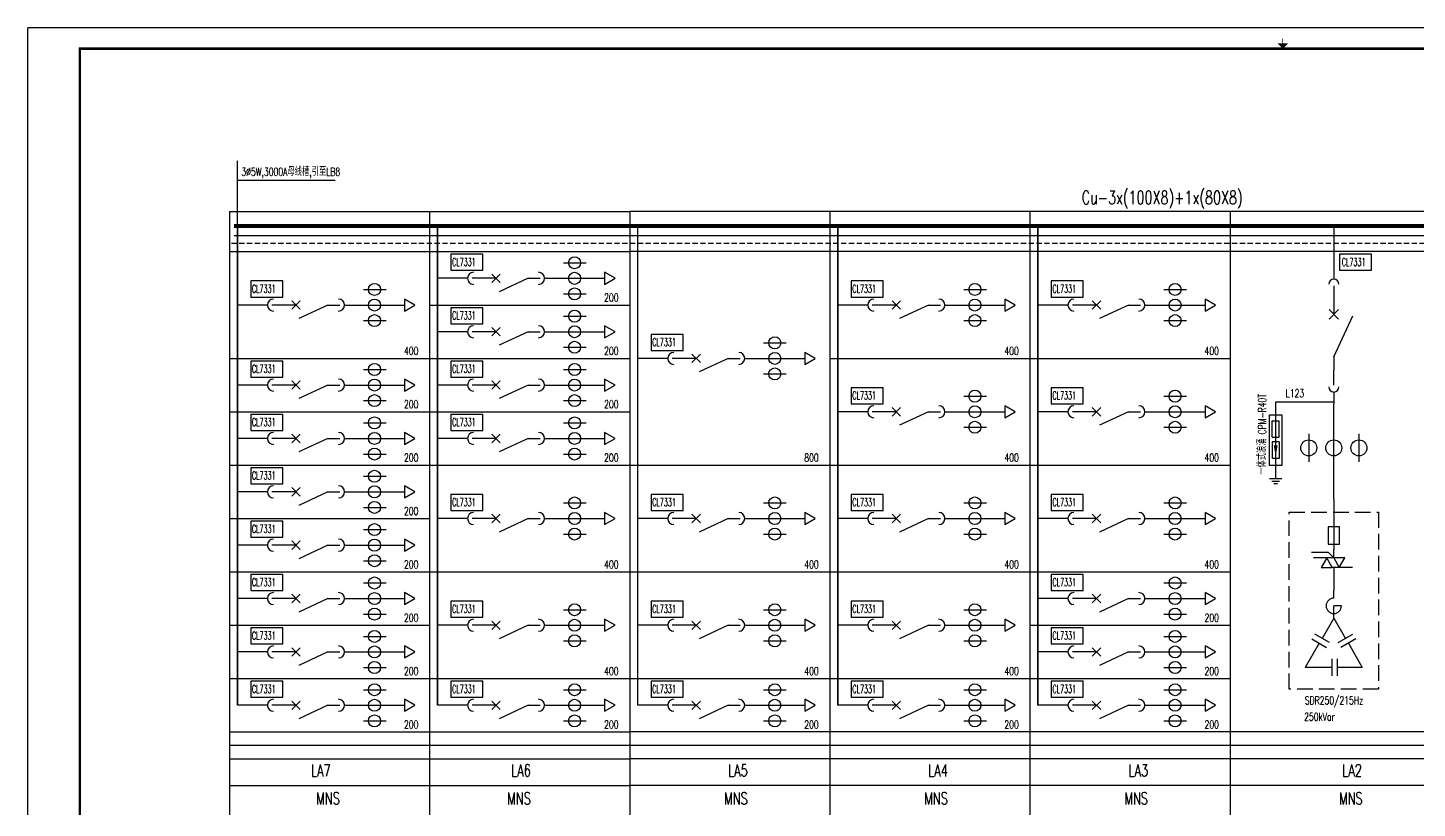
# Model space of a CAD drawing. Extents: x -336391 to 664021, y -458009 to -178412.
# Drawn here: x 49306 to 115956, y -411342 to -373909 of the extents above; entities that cross this region are included whole.
import ezdxf
from ezdxf.enums import TextEntityAlignment as Align

# ---------------------------------------------------------------- set-up
doc = ezdxf.new("R2010")
doc.units = 0
doc.header["$LTSCALE"] = 1000
doc.header["$MEASUREMENT"] = 0
doc.linetypes.add('DASH', pattern=[0.35, 0.25, -0.1])
doc.linetypes.add('DASHED2', pattern=[0.375, 0.25, -0.125])
for name, color, linetype in [('A-墙线', 7, 'CONTINUOUS'), ('EQUIP-箱柜', 3, 'CONTINUOUS'), ('WIRE-照明', 6, 'CONTINUOUS'), ('图框', 7, 'CONTINUOUS'), ('电气-文字', 4, 'CONTINUOUS'), ('电气-电缆沟', 9, 'CONTINUOUS'), ('电气-设备标注', 4, 'CONTINUOUS')]:
    doc.layers.add(name, color=color, linetype=linetype)
doc.styles.add('HZ', font='tjromans.shx', dxfattribs={"width": 0.75, "bigfont": 'tjhztxt.shx'})
doc.styles.get("Standard").update_dxf_attribs({"font": 'simplex.shx', "bigfont": 'hztxt.shx'})
doc.linetypes.add('接地线', pattern='A,0.5,-0.25,0,-0.25,["/",Standard,S=0.25,R=0,X=-0.8,Y=-0.12]', length=1)

# ---------------------------------------------------------------- blocks, each defined once
blk = doc.blocks.new('tk2')
at = {"layer": '图框'}
for p in [(118900, 84100), (0, 0)]:
    blk.add_line(p, (0, 84100), dxfattribs=at)
at = {"layer": '图框', "const_width": 30}
blk.add_lwpolyline([(60200, 83350), (60200, 83600)], dxfattribs=at)
at = {"layer": '图框', "const_width": 120}
blk.add_lwpolyline([(117900, 1000), (117900, 83100), (2500, 83100), (2500, 1000)], close=True, dxfattribs=at)
at = {"layer": '图框'}
blk.add_solid([(59950, 83350), (60450, 83350), (60200, 83100)], dxfattribs=at)

msp = doc.modelspace()

# ---------------------------------------------------------------- linework, layer by layer
at = {"layer": 'EQUIP-箱柜'}
for p, q in [((75002.3, -385179.5), (76090.9, -385179.5)), ((71973.4, -385722.3), (71566.1, -386129.6)), ((71566.1, -385722.3), (71973.4, -386129.6)), ((65402.3, -386459.5), (66490.9, -386459.5)), ((73305.7, -385926), (71913.7, -386575.1)), ((94202.3, -386459.5), (95290.9, -386459.5)), ((103802.3, -386459.5), (104890.9, -386459.5)), ((61966.1, -387002.3), (62373.4, -387409.6)), ((62373.4, -387002.3), (61966.1, -387409.6)), ((63705.7, -387206), (62313.7, -387855.1)), ((75002.3, -386672.5), (76090.9, -386672.5)), ((90766.1, -387002.3), (91173.4, -387409.6)), ((91173.4, -387002.3), (90766.1, -387409.6)), ((92505.7, -387206), (91113.7, -387855.1)), ((100366.1, -387002.3), (100773.4, -387409.6)), ((100773.4, -387002.3), (100366.1, -387409.6)), ((102105.7, -387206), (100713.7, -387855.1)), ((75002.3, -387739.5), (76090.9, -387739.5)), ((112183.9, -387885.3), (111725.7, -387427.1)), ((112183.9, -387427.1), (111725.7, -387885.3)), ((111954.8, -389690.4), (112873.1, -387721.1)), ((65402.3, -387952.5), (66490.9, -387952.5)), ((71973.4, -388282.3), (71566.1, -388689.6)), ((71566.1, -388282.3), (71973.4, -388689.6)), ((73305.7, -388486), (71913.7, -389135.1)), ((94202.3, -387952.5), (95290.9, -387952.5)), ((103802.3, -387952.5), (104890.9, -387952.5)), ((75002.3, -389232.5), (76090.9, -389232.5)), ((84602.3, -389019.5), (85690.9, -389019.5)), ((81573.4, -389562.3), (81166.1, -389969.6)), ((81166.1, -389562.3), (81573.4, -389969.6)), ((82905.7, -389766), (81513.7, -390415.1)), ((65402.3, -390299.5), (66490.9, -390299.5)), ((75002.3, -390299.5), (76090.9, -390299.5)), ((84602.3, -390512.5), (85690.9, -390512.5)), ((61966.1, -390842.3), (62373.4, -391249.6)), ((62373.4, -390842.3), (61966.1, -391249.6)), ((63705.7, -391046), (62313.7, -391695.1)), ((71973.4, -390842.3), (71566.1, -391249.6)), ((71566.1, -390842.3), (71973.4, -391249.6)), ((73305.7, -391046), (71913.7, -391695.1)), ((65402.3, -391792.5), (66490.9, -391792.5)), ((75002.3, -391792.5), (76090.9, -391792.5)), ((94202.3, -391579.5), (95290.9, -391579.5)), ((103802.3, -391579.5), (104890.9, -391579.5)), ((90766.1, -392122.3), (91173.4, -392529.6)), ((91173.4, -392122.3), (90766.1, -392529.6)), ((92505.7, -392326), (91113.7, -392975.1)), ((100366.1, -392122.3), (100773.4, -392529.6)), ((100773.4, -392122.3), (100366.1, -392529.6)), ((102105.7, -392326), (100713.7, -392975.1)), ((65402.3, -392859.5), (66490.9, -392859.5)), ((75002.3, -392859.5), (76090.9, -392859.5)), ((94202.3, -393072.5), (95290.9, -393072.5)), ((103802.3, -393072.5), (104890.9, -393072.5)), ((108999.7, -392753.9), (109334.9, -392753.9)), ((108999.7, -393551.5), (108999.7, -392753.9)), ((109334.9, -393551.5), (109334.9, -392753.9)), ((61966.1, -393402.3), (62373.4, -393809.6)), ((62373.4, -393402.3), (61966.1, -393809.6)), ((63705.7, -393606), (62313.7, -394255.1)), ((71973.4, -393402.3), (71566.1, -393809.6)), ((71566.1, -393402.3), (71973.4, -393809.6)), ((73305.7, -393606), (71913.7, -394255.1)), ((108999.7, -393551.5), (109334.9, -393551.5)), ((108999.7, -393774.1), (108999.7, -394571.8)), ((109334.9, -393774.1), (108999.7, -393774.1)), ((109334.9, -393774.1), (109334.9, -394571.8)), ((110751.3, -393387.9), (110751.3, -394731.9)), ((113158.2, -393387.9), (113158.2, -394731.9)), ((65402.3, -394352.5), (66490.9, -394352.5)), ((75002.3, -394352.5), (76090.9, -394352.5)), ((109334.9, -394571.8), (108999.7, -394571.8)), ((65402.3, -395419.5), (66490.9, -395419.5)), ((109461.9, -395541), (108872.7, -395541)), ((109354.6, -395667), (108980, -395667)), ((109252.5, -395786.8), (109082.1, -395786.8)), ((62373.4, -395962.3), (61966.1, -396369.6)), ((61966.1, -395962.3), (62373.4, -396369.6)), ((63705.7, -396166), (62313.7, -396815.1)), ((65402.3, -396912.5), (66490.9, -396912.5)), ((75002.3, -396699.5), (76090.9, -396699.5)), ((84602.3, -396699.5), (85690.9, -396699.5)), ((94202.3, -396699.5), (95290.9, -396699.5)), ((103802.3, -396699.5), (104890.9, -396699.5)), ((71566.1, -397242.3), (71973.4, -397649.6)), ((71973.4, -397242.3), (71566.1, -397649.6)), ((73305.7, -397446), (71913.7, -398095.1)), ((81166.1, -397242.3), (81573.4, -397649.6)), ((81573.4, -397242.3), (81166.1, -397649.6)), ((82905.7, -397446), (81513.7, -398095.1)), ((90766.1, -397242.3), (91173.4, -397649.6)), ((91173.4, -397242.3), (90766.1, -397649.6)), ((92505.7, -397446), (91113.7, -398095.1)), ((100366.1, -397242.3), (100773.4, -397649.6)), ((100773.4, -397242.3), (100366.1, -397649.6)), ((102105.7, -397446), (100713.7, -398095.1)), ((61966.1, -398522.3), (62373.4, -398929.6)), ((62373.4, -398522.3), (61966.1, -398929.6)), ((65402.3, -397979.5), (66490.9, -397979.5)), ((75002.3, -398192.5), (76090.9, -398192.5)), ((84602.3, -398192.5), (85690.9, -398192.5)), ((94202.3, -398192.5), (95290.9, -398192.5)), ((103802.3, -398192.5), (104890.9, -398192.5)), ((63705.7, -398726), (62313.7, -399375.1)), ((111696.9, -399078), (110887.7, -399078)), ((111954.8, -399335.8), (111696.9, -399078)), ((111954.8, -399335.8), (111954.8, -398942.7)), ((65402.3, -399472.5), (66490.9, -399472.5)), ((111954.8, -399335.8), (110981.5, -399335.8)), ((112852.8, -399791.9), (111879.5, -399791.9)), ((65402.3, -400539.5), (66490.9, -400539.5)), ((103802.3, -400539.5), (104890.9, -400539.5)), ((62373.4, -401082.3), (61966.1, -401489.6)), ((61966.1, -401082.3), (62373.4, -401489.6)), ((100773.4, -401082.3), (100366.1, -401489.6)), ((100366.1, -401082.3), (100773.4, -401489.6)), ((111954.8, -401265.3), (111954.8, -400894.2)), ((63705.7, -401286), (62313.7, -401935.1)), ((75002.3, -401819.5), (76090.9, -401819.5)), ((84602.3, -401819.5), (85690.9, -401819.5)), ((94202.3, -401819.5), (95290.9, -401819.5)), ((102105.7, -401286), (100713.7, -401935.1)), ((112323.4, -401634), (111954.8, -401634)), ((111954.8, -402222.6), (111954.8, -401634)), ((65402.3, -402032.5), (66490.9, -402032.5)), ((71566.1, -402362.3), (71973.4, -402769.6)), ((71973.4, -402362.3), (71566.1, -402769.6)), ((73305.7, -402566), (71913.7, -403215.1)), ((81166.1, -402362.3), (81573.4, -402769.6)), ((81573.4, -402362.3), (81166.1, -402769.6)), ((82905.7, -402566), (81513.7, -403215.1)), ((90766.1, -402362.3), (91173.4, -402769.6)), ((91173.4, -402362.3), (90766.1, -402769.6)), ((92505.7, -402566), (91113.7, -403215.1)), ((103802.3, -402032.5), (104890.9, -402032.5)), ((65402.3, -403099.5), (66490.9, -403099.5)), ((103802.3, -403099.5), (104890.9, -403099.5)), ((61966.1, -403642.3), (62373.4, -404049.6)), ((62373.4, -403642.3), (61966.1, -404049.6)), ((63705.7, -403846), (62313.7, -404495.1)), ((75002.3, -403312.5), (76090.9, -403312.5)), ((84602.3, -403312.5), (85690.9, -403312.5)), ((94202.3, -403312.5), (95290.9, -403312.5)), ((100366.1, -403642.3), (100773.4, -404049.6)), ((100773.4, -403642.3), (100366.1, -404049.6)), ((102105.7, -403846), (100713.7, -404495.1)), ((65402.3, -404592.5), (66490.9, -404592.5)), ((103802.3, -404592.5), (104890.9, -404592.5)), ((65402.3, -405659.5), (66490.9, -405659.5)), ((75002.3, -405659.5), (76090.9, -405659.5)), ((84602.3, -405659.5), (85690.9, -405659.5)), ((94202.3, -405659.5), (95290.9, -405659.5)), ((103802.3, -405659.5), (104890.9, -405659.5)), ((61966.1, -406202.3), (62373.4, -406609.6)), ((62373.4, -406202.3), (61966.1, -406609.6)), ((63705.7, -406406), (62313.7, -407055.1)), ((71973.4, -406202.3), (71566.1, -406609.6)), ((71566.1, -406202.3), (71973.4, -406609.6)), ((73305.7, -406406), (71913.7, -407055.1)), ((81573.4, -406202.3), (81166.1, -406609.6)), ((81166.1, -406202.3), (81573.4, -406609.6)), ((82905.7, -406406), (81513.7, -407055.1)), ((91173.4, -406202.3), (90766.1, -406609.6)), ((90766.1, -406202.3), (91173.4, -406609.6)), ((92505.7, -406406), (91113.7, -407055.1)), ((100366.1, -406202.3), (100773.4, -406609.6)), ((100773.4, -406202.3), (100366.1, -406609.6)), ((102105.7, -406406), (100713.7, -407055.1)), ((65402.3, -407152.5), (66490.9, -407152.5)), ((75002.3, -407152.5), (76090.9, -407152.5)), ((84602.3, -407152.5), (85690.9, -407152.5)), ((94202.3, -407152.5), (95290.9, -407152.5)), ((103802.3, -407152.5), (104890.9, -407152.5))]:
    msp.add_line(p, q, dxfattribs=at)
at = {"layer": 'EQUIP-箱柜', "color": 3}
for p, q in [((71769.7, -385926), (70617.7, -385926)), ((73305.7, -385926), (73881.7, -385926)), ((62169.7, -387206), (61017.7, -387206)), ((63705.7, -387206), (64281.7, -387206)), ((90969.7, -387206), (89817.7, -387206)), ((92505.7, -387206), (93081.7, -387206)), ((100569.7, -387206), (99417.7, -387206)), ((102105.7, -387206), (102681.7, -387206)), ((111954.8, -387008.2), (111954.8, -387656.2)), ((71769.7, -388486), (70617.7, -388486)), ((73305.7, -388486), (73881.7, -388486)), ((81369.7, -389766), (80217.7, -389766)), ((82905.7, -389766), (83481.7, -389766)), ((111954.8, -389690.4), (111954.8, -390338.4)), ((62169.7, -391046), (61017.7, -391046)), ((63705.7, -391046), (64281.7, -391046)), ((71769.7, -391046), (70617.7, -391046)), ((73305.7, -391046), (73881.7, -391046)), ((90969.7, -392326), (89817.7, -392326)), ((92505.7, -392326), (93081.7, -392326)), ((100569.7, -392326), (99417.7, -392326)), ((102105.7, -392326), (102681.7, -392326)), ((62169.7, -393606), (61017.7, -393606)), ((63705.7, -393606), (64281.7, -393606)), ((71769.7, -393606), (70617.7, -393606)), ((73305.7, -393606), (73881.7, -393606)), ((62169.7, -396166), (61017.7, -396166)), ((63705.7, -396166), (64281.7, -396166)), ((71769.7, -397446), (70617.7, -397446)), ((73305.7, -397446), (73881.7, -397446)), ((81369.7, -397446), (80217.7, -397446)), ((82905.7, -397446), (83481.7, -397446)), ((90969.7, -397446), (89817.7, -397446)), ((92505.7, -397446), (93081.7, -397446)), ((100569.7, -397446), (99417.7, -397446)), ((102105.7, -397446), (102681.7, -397446)), ((62169.7, -398726), (61017.7, -398726)), ((63705.7, -398726), (64281.7, -398726)), ((62169.7, -401286), (61017.7, -401286)), ((63705.7, -401286), (64281.7, -401286)), ((100569.7, -401286), (99417.7, -401286)), ((102105.7, -401286), (102681.7, -401286)), ((71769.7, -402566), (70617.7, -402566)), ((73305.7, -402566), (73881.7, -402566)), ((81369.7, -402566), (80217.7, -402566)), ((82905.7, -402566), (83481.7, -402566)), ((90969.7, -402566), (89817.7, -402566)), ((92505.7, -402566), (93081.7, -402566)), ((62169.7, -403846), (61017.7, -403846)), ((63705.7, -403846), (64281.7, -403846)), ((100569.7, -403846), (99417.7, -403846)), ((102105.7, -403846), (102681.7, -403846)), ((62169.7, -406406), (61017.7, -406406)), ((63705.7, -406406), (64281.7, -406406)), ((71769.7, -406406), (70617.7, -406406)), ((73305.7, -406406), (73881.7, -406406)), ((81369.7, -406406), (80217.7, -406406)), ((82905.7, -406406), (83481.7, -406406)), ((90969.7, -406406), (89817.7, -406406)), ((92505.7, -406406), (93081.7, -406406)), ((100569.7, -406406), (99417.7, -406406)), ((102105.7, -406406), (102681.7, -406406))]:
    msp.add_line(p, q, dxfattribs=at)
at = {"layer": 'EQUIP-箱柜'}
for points in [[(76977.7, -386214), (77476.6, -385926), (76977.7, -385638)], [(67377.7, -387494), (67876.6, -387206), (67377.7, -386918)], [(96177.7, -387494), (96676.6, -387206), (96177.7, -386918)], [(105777.7, -387494), (106276.6, -387206), (105777.7, -386918)], [(76977.7, -388774), (77476.6, -388486), (76977.7, -388198)], [(86577.7, -390054), (87076.6, -389766), (86577.7, -389478)], [(67377.7, -391334), (67876.6, -391046), (67377.7, -390758)], [(76977.7, -391334), (77476.6, -391046), (76977.7, -390758)], [(96177.7, -392614), (96676.6, -392326), (96177.7, -392038)], [(105777.7, -392614), (106276.6, -392326), (105777.7, -392038)], [(109459.9, -392478.9), (109459.9, -394904), (108874.7, -394904), (108874.7, -392478.9)], [(67377.7, -393894), (67876.6, -393606), (67377.7, -393318)], [(76977.7, -393894), (77476.6, -393606), (76977.7, -393318)], [(67377.7, -396454), (67876.6, -396166), (67377.7, -395878)], [(76977.7, -397734), (77476.6, -397446), (76977.7, -397158)], [(86577.7, -397734), (87076.6, -397446), (86577.7, -397158)], [(96177.7, -397734), (96676.6, -397446), (96177.7, -397158)], [(105777.7, -397734), (106276.6, -397446), (105777.7, -397158)], [(112228.1, -397849.3), (111681.5, -397849.3), (111681.5, -398669.3), (112228.1, -398669.3)], [(67377.7, -399014), (67876.6, -398726), (67377.7, -398438)], [(111616.2, -399335.8), (111352.9, -399791.9), (111879.5, -399791.9)], [(112218.1, -399791.9), (112481.4, -399335.8), (111954.8, -399335.8)], [(67377.7, -401574), (67876.6, -401286), (67377.7, -400998)], [(105777.7, -401574), (106276.6, -401286), (105777.7, -400998)], [(76977.7, -402854), (77476.6, -402566), (76977.7, -402278)], [(86577.7, -402854), (87076.6, -402566), (86577.7, -402278)], [(96177.7, -402854), (96676.6, -402566), (96177.7, -402278)], [(67377.7, -404134), (67876.6, -403846), (67377.7, -403558)], [(105777.7, -404134), (106276.6, -403846), (105777.7, -403558)], [(67377.7, -406694), (67876.6, -406406), (67377.7, -406118)], [(76977.7, -406694), (77476.6, -406406), (76977.7, -406118)], [(86577.7, -406694), (87076.6, -406406), (86577.7, -406118)], [(96177.7, -406694), (96676.6, -406406), (96177.7, -406118)], [(105777.7, -406694), (106276.6, -406406), (105777.7, -406118)]]:
    msp.add_lwpolyline(points, close=True, dxfattribs=at)
msp.add_lwpolyline([(109167.3, -393932.6, 192, 0, 0), (109167.3, -394448.7, 0, 0, 0)], format="xyseb", dxfattribs=at)
for points in [[(111954.8, -402222.6), (111394.1, -403193.8)], [(111954.8, -402222.6), (112515.5, -403193.8)], [(110902.3, -403225.5), (111612.5, -403635.5)], [(111749.1, -403398.8), (111039, -402988.8)], [(112160.4, -403398.8), (112870.6, -402988.8)], [(113007.2, -403225.5), (112297.1, -403635.5)], [(111257.4, -403430.5), (110588.1, -404589.8)], [(112652.2, -403430.5), (113321.4, -404589.8)], [(111854.7, -404179.8), (111854.7, -404999.8)], [(112128.1, -404999.8), (112128.1, -404179.8)], [(111854.7, -404589.8), (110588.1, -404589.8)], [(113321.4, -404589.8), (112128.1, -404589.8)]]:
    msp.add_lwpolyline(points, dxfattribs=at)
for centre, radius in [((75537.7, -385179.5), 288), ((75537.7, -385926), 288), ((65937.7, -386459.5), 288), ((75537.7, -386672.5), 288), ((94737.7, -386459.5), 288), ((104337.7, -386459.5), 288), ((65937.7, -387206), 288), ((94737.7, -387206), 288), ((104337.7, -387206), 288), ((65937.7, -387952.5), 288), ((75537.7, -387739.5), 288), ((94737.7, -387952.5), 288), ((104337.7, -387952.5), 288), ((75537.7, -388486), 288), ((75537.7, -389232.5), 288), ((85137.7, -389019.5), 288), ((85137.7, -389766), 288), ((65937.7, -390299.5), 288), ((75537.7, -390299.5), 288), ((85137.7, -390512.5), 288), ((65937.7, -391046), 288), ((75537.7, -391046), 288), ((65937.7, -391792.5), 288), ((75537.7, -391792.5), 288), ((94737.7, -391579.5), 288), ((104337.7, -391579.5), 288), ((94737.7, -392326), 288), ((104337.7, -392326), 288), ((65937.7, -392859.5), 288), ((75537.7, -392859.5), 288), ((94737.7, -393072.5), 288), ((104337.7, -393072.5), 288), ((65937.7, -393606), 288), ((75537.7, -393606), 288), ((110751.3, -394059.9), 384), ((111954.8, -394059.9), 384), ((113158.2, -394059.9), 384), ((65937.7, -394352.5), 288), ((75537.7, -394352.5), 288), ((65937.7, -395419.5), 288), ((65937.7, -396166), 288), ((75537.7, -396699.5), 288), ((85137.7, -396699.5), 288), ((94737.7, -396699.5), 288), ((104337.7, -396699.5), 288), ((65937.7, -396912.5), 288), ((75537.7, -397446), 288), ((85137.7, -397446), 288), ((94737.7, -397446), 288), ((104337.7, -397446), 288), ((65937.7, -397979.5), 288), ((65937.7, -398726), 288), ((75537.7, -398192.5), 288), ((85137.7, -398192.5), 288), ((94737.7, -398192.5), 288), ((104337.7, -398192.5), 288), ((65937.7, -399472.5), 288), ((65937.7, -400539.5), 288), ((104337.7, -400539.5), 288), ((65937.7, -401286), 288), ((104337.7, -401286), 288), ((65937.7, -402032.5), 288), ((75537.7, -401819.5), 288), ((85137.7, -401819.5), 288), ((94737.7, -401819.5), 288), ((104337.7, -402032.5), 288), ((75537.7, -402566), 288), ((85137.7, -402566), 288), ((94737.7, -402566), 288), ((65937.7, -403099.5), 288), ((75537.7, -403312.5), 288), ((85137.7, -403312.5), 288), ((94737.7, -403312.5), 288), ((104337.7, -403099.5), 288), ((65937.7, -403846), 288), ((104337.7, -403846), 288), ((65937.7, -404592.5), 288), ((104337.7, -404592.5), 288), ((65937.7, -405659.5), 288), ((75537.7, -405659.5), 288), ((85137.7, -405659.5), 288), ((94737.7, -405659.5), 288), ((104337.7, -405659.5), 288), ((65937.7, -406406), 288), ((75537.7, -406406), 288), ((85137.7, -406406), 288), ((94737.7, -406406), 288), ((104337.7, -406406), 288), ((65937.7, -407152.5), 288), ((75537.7, -407152.5), 288), ((85137.7, -407152.5), 288), ((94737.7, -407152.5), 288), ((104337.7, -407152.5), 288)]:
    msp.add_circle(centre, radius, dxfattribs=at)
for centre, radius, start, end in [((70689.7, -385926), 288, 90, 270), ((73809.7, -385926), 288, 270, 90), ((111954.8, -386211.2), 243, 0, 180), ((61089.7, -387206), 288, 90, 270), ((64209.7, -387206), 288, 270, 90), ((89889.7, -387206), 288, 90, 270), ((93009.7, -387206), 288, 270, 90), ((99489.7, -387206), 288, 90, 270), ((102609.7, -387206), 288, 270, 90), ((70689.7, -388486), 288, 90, 270), ((73809.7, -388486), 288, 270, 90), ((80289.7, -389766), 288, 90, 270), ((83409.7, -389766), 288, 270, 90), ((61089.7, -391046), 288, 90, 270), ((64209.7, -391046), 288, 270, 90), ((70689.7, -391046), 288, 90, 270), ((73809.7, -391046), 288, 270, 90), ((111954.8, -391135.4), 243, 180, 0), ((89889.7, -392326), 288, 90, 270), ((93009.7, -392326), 288, 270, 90), ((99489.7, -392326), 288, 90, 270), ((102609.7, -392326), 288, 270, 90), ((61089.7, -393606), 288, 90, 270), ((64209.7, -393606), 288, 270, 90), ((70689.7, -393606), 288, 90, 270), ((73809.7, -393606), 288, 270, 90), ((61089.7, -396166), 288, 90, 270), ((64209.7, -396166), 288, 270, 90), ((70689.7, -397446), 288, 90, 270), ((73809.7, -397446), 288, 270, 90), ((80289.7, -397446), 288, 90, 270), ((83409.7, -397446), 288, 270, 90), ((89889.7, -397446), 288, 90, 270), ((93009.7, -397446), 288, 270, 90), ((99489.7, -397446), 288, 90, 270), ((102609.7, -397446), 288, 270, 90), ((61089.7, -398726), 288, 90, 270), ((64209.7, -398726), 288, 270, 90), ((61089.7, -401286), 288, 90, 270), ((64209.7, -401286), 288, 270, 90), ((99489.7, -401286), 288, 90, 270), ((102609.7, -401286), 288, 270, 90), ((111954.8, -401634), 368.6, 90, 0), ((70689.7, -402566), 288, 90, 270), ((73809.7, -402566), 288, 270, 90), ((80289.7, -402566), 288, 90, 270), ((83409.7, -402566), 288, 270, 90), ((89889.7, -402566), 288, 90, 270), ((93009.7, -402566), 288, 270, 90), ((61089.7, -403846), 288, 90, 270), ((64209.7, -403846), 288, 270, 90), ((99489.7, -403846), 288, 90, 270), ((102609.7, -403846), 288, 270, 90), ((61089.7, -406406), 288, 90, 270), ((64209.7, -406406), 288, 270, 90), ((70689.7, -406406), 288, 90, 270), ((73809.7, -406406), 288, 270, 90), ((80289.7, -406406), 288, 90, 270), ((83409.7, -406406), 288, 270, 90), ((89889.7, -406406), 288, 90, 270), ((93009.7, -406406), 288, 270, 90), ((99489.7, -406406), 288, 90, 270), ((102609.7, -406406), 288, 270, 90)]:
    msp.add_arc(centre, radius, start, end, dxfattribs=at)
at = {"layer": 'WIRE-照明'}
for p, q in [((59361.7, -383420.3), (59361.7, -380290.5)), ((111954.8, -383420.3), (111954.8, -385968.2)), ((70401.7, -385926), (68961.7, -385926)), ((74097.7, -385926), (76977.7, -385926)), ((111954.8, -386292.2), (111954.8, -387008.2)), ((60801.7, -387206), (59361.7, -387206)), ((64497.7, -387206), (67377.7, -387206)), ((89601.7, -387206), (88161.7, -387206)), ((93297.7, -387206), (96177.7, -387206)), ((99201.7, -387206), (97761.7, -387206)), ((102897.7, -387206), (105777.7, -387206)), ((70401.7, -388486), (68961.7, -388486)), ((74097.7, -388486), (76977.7, -388486)), ((80001.7, -389766), (78561.7, -389766)), ((83697.7, -389766), (86577.7, -389766)), ((111954.8, -391054.4), (111954.8, -390338.4)), ((60801.7, -391046), (59361.7, -391046)), ((64497.7, -391046), (67377.7, -391046)), ((70401.7, -391046), (68961.7, -391046)), ((74097.7, -391046), (76977.7, -391046)), ((109167.3, -395541), (109167.3, -391843.3)), ((109167.3, -391843.3), (111954.8, -391843.3)), ((111954.8, -391378.4), (111954.8, -391944.5)), ((89601.7, -392326), (88161.7, -392326)), ((93297.7, -392326), (96177.7, -392326)), ((99201.7, -392326), (97761.7, -392326)), ((102897.7, -392326), (105777.7, -392326)), ((111954.8, -396525.6), (111954.8, -391944.5)), ((60801.7, -393606), (59361.7, -393606)), ((64497.7, -393606), (67377.7, -393606)), ((70401.7, -393606), (68961.7, -393606)), ((74097.7, -393606), (76977.7, -393606)), ((60801.7, -396166), (59361.7, -396166)), ((64497.7, -396166), (67377.7, -396166)), ((111954.8, -396525.6), (111954.8, -398942.7)), ((70401.7, -397446), (68961.7, -397446)), ((74097.7, -397446), (76977.7, -397446)), ((80001.7, -397446), (78561.7, -397446)), ((83697.7, -397446), (86577.7, -397446)), ((89601.7, -397446), (88161.7, -397446)), ((93297.7, -397446), (96177.7, -397446)), ((99201.7, -397446), (97761.7, -397446)), ((102897.7, -397446), (105777.7, -397446)), ((60801.7, -398726), (59361.7, -398726)), ((64497.7, -398726), (67377.7, -398726)), ((111954.8, -399791.9), (111954.8, -400894.2)), ((60801.7, -401286), (59361.7, -401286)), ((64497.7, -401286), (67377.7, -401286)), ((99201.7, -401286), (97761.7, -401286)), ((102897.7, -401286), (105777.7, -401286)), ((70401.7, -402566), (68961.7, -402566)), ((74097.7, -402566), (76977.7, -402566)), ((80001.7, -402566), (78561.7, -402566)), ((83697.7, -402566), (86577.7, -402566)), ((89601.7, -402566), (88161.7, -402566)), ((93297.7, -402566), (96177.7, -402566)), ((60801.7, -403846), (59361.7, -403846)), ((64497.7, -403846), (67377.7, -403846)), ((99201.7, -403846), (97761.7, -403846)), ((102897.7, -403846), (105777.7, -403846)), ((60801.7, -406406), (59361.7, -406406)), ((64497.7, -406406), (67377.7, -406406)), ((70401.7, -406406), (68961.7, -406406)), ((74097.7, -406406), (76977.7, -406406)), ((80001.7, -406406), (78561.7, -406406)), ((83697.7, -406406), (86577.7, -406406)), ((89601.7, -406406), (88161.7, -406406)), ((93297.7, -406406), (96177.7, -406406)), ((99201.7, -406406), (97761.7, -406406)), ((102897.7, -406406), (105777.7, -406406))]:
    msp.add_line(p, q, dxfattribs=at)
at = {"layer": 'WIRE-照明', "color": 3}
msp.add_line((118933.7, -383893.1), (59198.9, -383893.1), dxfattribs=at)
at = {"layer": 'WIRE-照明', "linetype": '接地线'}
msp.add_line((152234.9, -408326), (58977.7, -408326), dxfattribs=at)
at = {"layer": 'WIRE-照明', "color": 3, "const_width": 192}
for points in [[(59195.5, -383420.3), (78177.7, -383420.3)], [(118933.7, -383420.3), (78177.7, -383420.3)]]:
    msp.add_lwpolyline(points, dxfattribs=at)
at = {"layer": 'WIRE-照明', "const_width": 76.8}
for points in [[(59361.7, -383420.3), (59361.7, -406406)], [(68961.7, -383420.3), (68961.7, -406406)], [(78561.7, -383420.3), (78561.7, -406406)], [(88161.7, -383420.3), (88161.7, -406406)], [(97761.7, -383420.3), (97761.7, -406406)]]:
    msp.add_lwpolyline(points, dxfattribs=at)
at = {"layer": '电气-文字'}
for p, q in [((58977.7, -382726), (58977.7, -438406)), ((58977.7, -382726), (58977.7, -438406)), ((58977.7, -382726), (58977.7, -438406)), ((58977.7, -382726), (78177.7, -382726)), ((68577.7, -382726), (68577.7, -438406)), ((78177.7, -382726), (78177.7, -438406)), ((78177.7, -382726), (78177.7, -438406)), ((135777.7, -382726), (78177.7, -382726)), ((78177.7, -382726), (78177.7, -438406)), ((78177.7, -382726), (78177.7, -438406)), ((78177.7, -382726), (78177.7, -438406)), ((87777.7, -382726), (87777.7, -438406)), ((97377.7, -382726), (97377.7, -438406)), ((106977.7, -382726), (106977.7, -438406)), ((106977.7, -382726), (106977.7, -438406)), ((106977.7, -382726), (106977.7, -438406)), ((58977.7, -384646), (78177.7, -384646)), ((135777.7, -384646), (78177.7, -384646)), ((68577.7, -387206), (78177.7, -387206)), ((58977.7, -389766), (68577.7, -389766)), ((68577.7, -389766), (78177.7, -389766)), ((87777.7, -389766), (97377.7, -389766)), ((97377.7, -389766), (106977.7, -389766)), ((58977.7, -392326), (68577.7, -392326)), ((68577.7, -392326), (78177.7, -392326)), ((58977.7, -394886), (68577.7, -394886)), ((68577.7, -394886), (78177.7, -394886)), ((78177.7, -394886), (87777.7, -394886)), ((87777.7, -394886), (97377.7, -394886)), ((97377.7, -394886), (106977.7, -394886)), ((58977.7, -397446), (68577.7, -397446)), ((58977.7, -400006), (68577.7, -400006)), ((68577.7, -400006), (78177.7, -400006)), ((78177.7, -400006), (87777.7, -400006)), ((87777.7, -400006), (97377.7, -400006)), ((97377.7, -400006), (106977.7, -400006)), ((58977.7, -402566), (68577.7, -402566)), ((97377.7, -402566), (106977.7, -402566)), ((58977.7, -405126), (68577.7, -405126)), ((68577.7, -405126), (78177.7, -405126)), ((78177.7, -405126), (87777.7, -405126)), ((87777.7, -405126), (97377.7, -405126)), ((97377.7, -405126), (106977.7, -405126)), ((58977.7, -407686), (78177.7, -407686)), ((152234.9, -407686), (78177.7, -407686)), ((58977.7, -408966), (78177.7, -408966)), ((152234.9, -408966), (78177.7, -408966)), ((58977.7, -410246), (78177.7, -410246)), ((152234.9, -410246), (78177.7, -410246))]:
    msp.add_line(p, q, dxfattribs=at)
for points in [[(69601.7, -384774), (69601.7, -385542), (71137.7, -385542), (71137.7, -384774)], [(112221.5, -384774), (112221.5, -385542), (113757.5, -385542), (113757.5, -384774)], [(60001.7, -386054), (60001.7, -386822), (61537.7, -386822), (61537.7, -386054)], [(88801.7, -386054), (88801.7, -386822), (90337.7, -386822), (90337.7, -386054)], [(98401.7, -386054), (98401.7, -386822), (99937.7, -386822), (99937.7, -386054)], [(69601.7, -387334), (69601.7, -388102), (71137.7, -388102), (71137.7, -387334)], [(79201.7, -388614), (79201.7, -389382), (80737.7, -389382), (80737.7, -388614)], [(60001.7, -389894), (60001.7, -390662), (61537.7, -390662), (61537.7, -389894)], [(69601.7, -389894), (69601.7, -390662), (71137.7, -390662), (71137.7, -389894)], [(88801.7, -391174), (88801.7, -391942), (90337.7, -391942), (90337.7, -391174)], [(98401.7, -391174), (98401.7, -391942), (99937.7, -391942), (99937.7, -391174)], [(60001.7, -392454), (60001.7, -393222), (61537.7, -393222), (61537.7, -392454)], [(69601.7, -392454), (69601.7, -393222), (71137.7, -393222), (71137.7, -392454)], [(60001.7, -395014), (60001.7, -395782), (61537.7, -395782), (61537.7, -395014)], [(69601.7, -396294), (69601.7, -397062), (71137.7, -397062), (71137.7, -396294)], [(79201.7, -396294), (79201.7, -397062), (80737.7, -397062), (80737.7, -396294)], [(88801.7, -396294), (88801.7, -397062), (90337.7, -397062), (90337.7, -396294)], [(98401.7, -396294), (98401.7, -397062), (99937.7, -397062), (99937.7, -396294)], [(60001.7, -397574), (60001.7, -398342), (61537.7, -398342), (61537.7, -397574)], [(60001.7, -400134), (60001.7, -400902), (61537.7, -400902), (61537.7, -400134)], [(98401.7, -400134), (98401.7, -400902), (99937.7, -400902), (99937.7, -400134)], [(69601.7, -401414), (69601.7, -402182), (71137.7, -402182), (71137.7, -401414)], [(79201.7, -401414), (79201.7, -402182), (80737.7, -402182), (80737.7, -401414)], [(88801.7, -401414), (88801.7, -402182), (90337.7, -402182), (90337.7, -401414)], [(60001.7, -402694), (60001.7, -403462), (61537.7, -403462), (61537.7, -402694)], [(98401.7, -402694), (98401.7, -403462), (99937.7, -403462), (99937.7, -402694)], [(60001.7, -405254), (60001.7, -406022), (61537.7, -406022), (61537.7, -405254)], [(69601.7, -405254), (69601.7, -406022), (71137.7, -406022), (71137.7, -405254)], [(79201.7, -405254), (79201.7, -406022), (80737.7, -406022), (80737.7, -405254)], [(88801.7, -405254), (88801.7, -406022), (90337.7, -406022), (90337.7, -405254)], [(98401.7, -405254), (98401.7, -406022), (99937.7, -406022), (99937.7, -405254)]]:
    msp.add_lwpolyline(points, close=True, dxfattribs=at)
at = {"layer": '电气-文字', "linetype": 'DASH', "ltscale": 3}
msp.add_lwpolyline([(109818.1, -397136.8), (114091.5, -397136.8), (114091.5, -405634.7), (109818.1, -405634.7)], close=True, dxfattribs=at)
at = {"layer": '电气-电缆沟', "linetype": 'DASHED2'}
msp.add_line((118945.2, -384258.4), (58977.7, -384258.4), dxfattribs=at)
at = {"layer": '电气-设备标注'}
msp.add_line((59361.7, -381223.3), (64048.5, -381223.3), dxfattribs=at)

# ---------------------------------------------------------------- block references
at = {"layer": 'A-墙线'}
msp.add_blockref('tk2', (49305.7, -458008.9), dxfattribs=at)

# ---------------------------------------------------------------- texts
at = {"layer": '电气-文字', "style": 'HZ', "width": 0.7}
msp.add_text('Cu-3x(100X8)+1x(80X8)', height=640, dxfattribs=at).set_placement((103719.5, -382092.4), align=Align.MIDDLE)
at = {"layer": '电气-文字', "style": 'HZ'}
for s, height, width, p in [('CL7331', 384, 0.5, (69659.2, -385336)), ('CL7331', 384, 0.5, (112341.3, -385336)), ('CL7331', 384, 0.5, (60059.2, -386616)), ('CL7331', 384, 0.5, (88859.2, -386616)), ('CL7331', 384, 0.5, (98459.2, -386616)), ('200', 384, 0.7, (76952.6, -387038.8)), ('CL7331', 384, 0.5, (69659.2, -387896)), ('400', 384, 0.7, (67352.6, -389598.8)), ('200', 384, 0.7, (76952.6, -389598.8)), ('CL7331', 384, 0.5, (79259.2, -389176)), ('400', 384, 0.7, (96152.6, -389598.8)), ('400', 384, 0.7, (105752.6, -389598.8)), ('CL7331', 384, 0.5, (60059.2, -390456)), ('CL7331', 384, 0.5, (69659.2, -390456)), ('200', 384, 0.7, (67352.6, -392158.8)), ('200', 384, 0.7, (76952.6, -392158.8)), ('CL7331', 384, 0.5, (88859.2, -391736)), ('CL7331', 384, 0.5, (98459.2, -391736)), ('L123', 384, 0.7, (109646.5, -391629.9)), ('CL7331', 384, 0.5, (60059.2, -393016)), ('CL7331', 384, 0.5, (69659.2, -393016)), ('200', 384, 0.7, (67352.6, -394718.8)), ('200', 384, 0.7, (76952.6, -394718.8)), ('800', 384, 0.7, (86552.6, -394718.8)), ('400', 384, 0.7, (96152.6, -394718.8)), ('400', 384, 0.7, (105752.6, -394718.8)), ('CL7331', 384, 0.5, (60059.2, -395576)), ('CL7331', 384, 0.5, (69659.2, -396856)), ('CL7331', 384, 0.5, (79259.2, -396856)), ('CL7331', 384, 0.5, (88859.2, -396856)), ('CL7331', 384, 0.5, (98459.2, -396856)), ('200', 384, 0.7, (67352.6, -397278.8)), ('CL7331', 384, 0.5, (60059.2, -398136)), ('200', 384, 0.7, (67352.6, -399838.8)), ('400', 384, 0.7, (76952.6, -399838.8)), ('400', 384, 0.7, (86552.6, -399838.8)), ('400', 384, 0.7, (96152.6, -399838.8)), ('400', 384, 0.7, (105752.6, -399838.8)), ('CL7331', 384, 0.5, (60059.2, -400696)), ('CL7331', 384, 0.5, (98459.2, -400696)), ('CL7331', 384, 0.5, (69659.2, -401976)), ('CL7331', 384, 0.5, (79259.2, -401976)), ('CL7331', 384, 0.5, (88859.2, -401976)), ('200', 384, 0.7, (67352.6, -402398.8)), ('200', 384, 0.7, (105752.6, -402398.8)), ('CL7331', 384, 0.5, (60059.2, -403256)), ('CL7331', 384, 0.5, (98459.2, -403256)), ('200', 384, 0.7, (67352.6, -404958.8)), ('400', 384, 0.7, (76952.6, -404958.8)), ('400', 384, 0.7, (86552.6, -404958.8)), ('400', 384, 0.7, (96152.6, -404958.8)), ('200', 384, 0.7, (105752.6, -404958.8)), ('CL7331', 384, 0.5, (60059.2, -405816)), ('CL7331', 384, 0.5, (69659.2, -405816)), ('CL7331', 384, 0.5, (79259.2, -405816)), ('CL7331', 384, 0.5, (88859.2, -405816)), ('CL7331', 384, 0.5, (98459.2, -405816)), ('200', 384, 0.7, (67352.6, -407518.8)), ('200', 384, 0.7, (76952.6, -407518.8)), ('200', 384, 0.7, (86552.6, -407518.8)), ('200', 384, 0.7, (96152.6, -407518.8)), ('200', 384, 0.7, (105752.6, -407518.8)), ('250kVar', 384, 0.7, (110531.9, -407144.8, -3072)), ('LA7', 576, 0.7, (62886.5, -409813.5)), ('LA6', 576, 0.7, (72486.5, -409813.5)), ('LA5', 576, 0.7, (82892.5, -409813.5)), ('LA4', 576, 0.7, (92492.5, -409813.5)), ('LA3', 576, 0.7, (102098.5, -409813.5)), ('LA2', 576, 0.7, (112353.6, -409813.5)), ('MNS', 576, 0.7, (63137.3, -411157.5)), ('MNS', 576, 0.7, (72299.5, -411157.5)), ('MNS', 576, 0.7, (82703.3, -411157.5)), ('MNS', 576, 0.7, (92303.3, -411157.5)), ('MNS', 576, 0.7, (101903.3, -411157.5)), ('MNS', 576, 0.7, (112202.2, -411157.5))]:
    msp.add_text(s, height=height, dxfattribs=dict(at, width=width)).set_placement(p)
at = {"layer": '电气-文字', "style": 'HZ', "width": 0.7}
msp.add_text('一体式浪涌 CPM-R40T', height=384, rotation=90, dxfattribs=at).set_placement((108709.3, -393407.5), align=Align.CENTER)
msp.add_text('SDR250/215Hz', height=384, dxfattribs=at).set_placement((111965.3, -406359.8), align=Align.CENTER)
at = {"layer": '电气-设备标注', "style": 'HZ', "width": 0.7}
msp.add_text('3%%C5W,3000A母线槽,引至LB8', height=384, dxfattribs=at).set_placement((59549.2, -381004.7))

doc.saveas('drawing.dxf')
